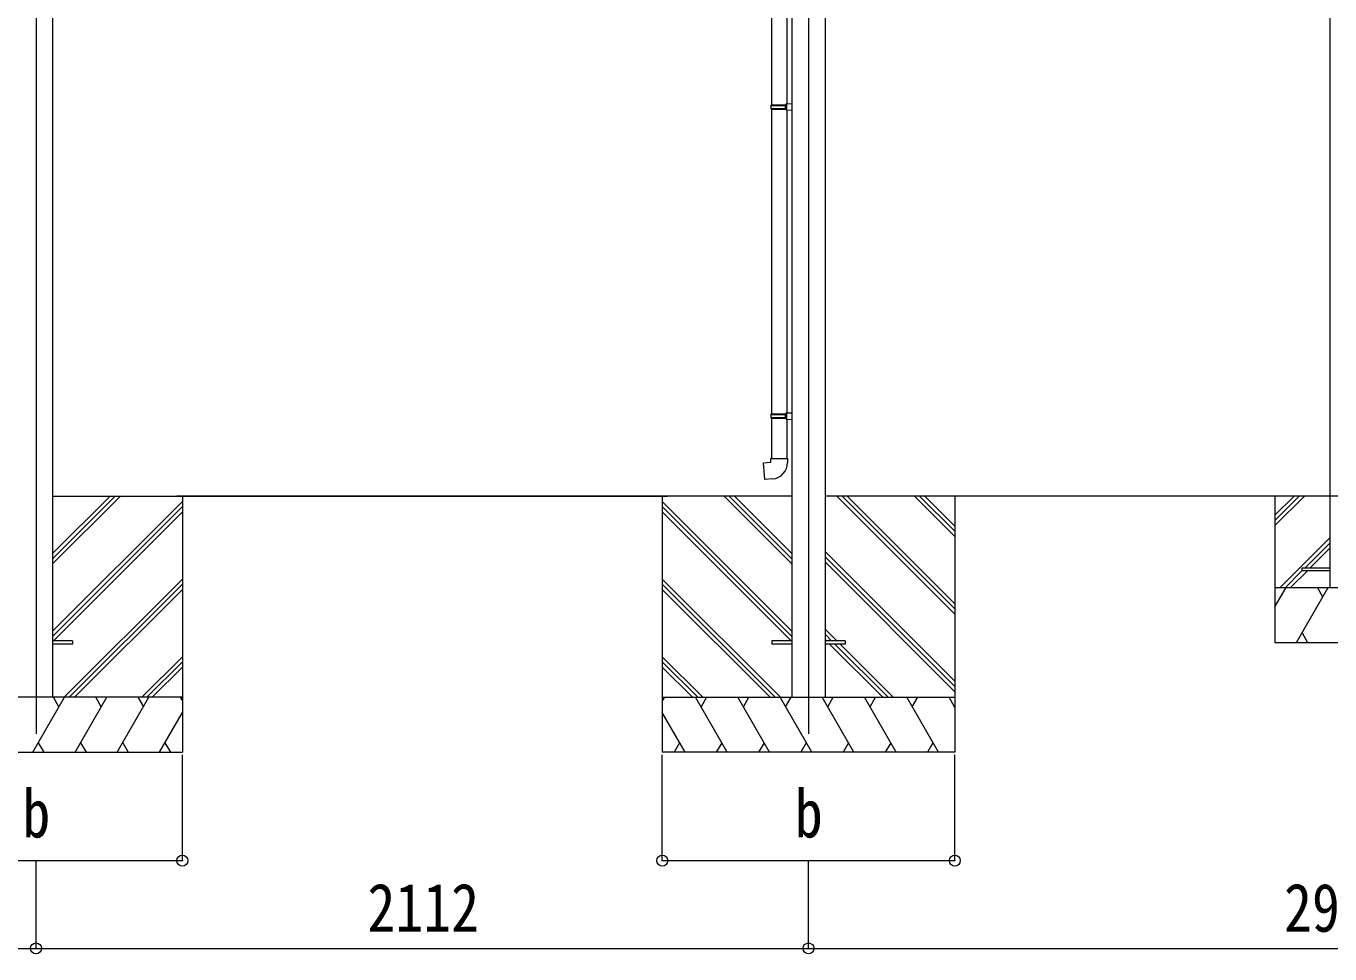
# Model space of a CAD drawing. Units: millimetres at full size, sheet at 1:30. Extents: x -8385 to 8479, y -5853 to 5787.
# Drawn here: x 1415 to 4980, y -1948 to 588 of the extents above; entities that cross this region are included whole.
import ezdxf
from ezdxf.enums import TextEntityAlignment as Align

# ---------------------------------------------------------------- set-up
doc = ezdxf.new("R2010")
doc.units = ezdxf.units.MM
doc.header["$LTSCALE"] = 30
doc.header["$PDMODE"] = 32
doc.header["$PDSIZE"] = 30
for name, color, linetype, lineweight in [('0-0_0', 7, 'Continuous', 9), ('0-1_本体', 4, 'Continuous', 9), ('0-2_部品', 7, 'Continuous', 9), ('0-8_PARTS2', 2, 'Continuous', 9), ('0-A_寸法', 6, 'Continuous', 9), ('1-0_FRAME', 7, 'Continuous', 9), ('1-1_GLASS', 4, 'Continuous', 9), ('1-2_GLASS_SEAL', 7, 'Continuous', 9)]:
    doc.layers.add(name, color=color, linetype=linetype, lineweight=lineweight)
doc.styles.add('ＭＳ ゴシック', font='')
doc.styles.get('ＭＳ ゴシック').set_extended_font_data('MS Gothic')

msp = doc.modelspace()

# ---------------------------------------------------------------- linework, layer by layer
at = {"layer": '0-0_0'}
for p, q in [((1487.4, -882.55), (1673.04, -696.92)), ((1487.4, -868.41), (1658.89, -696.92)), ((1487.4, -854.27), (1644.75, -696.92)), ((1487.4, -696.92), (3169, -696.92)), ((1487.4, -1066.4), (1842.2, -711.6)), ((3509.01, -696.92), (1827.41, -696.92)), ((1842.2, -696.92), (1842.2, -1396.92)), ((3154.21, -696.92), (3154.21, -1396.92)), ((3509.01, -1066.4), (3154.21, -711.6)), ((3509.01, -882.55), (3323.37, -696.92)), ((3509.01, -868.41), (3337.52, -696.92)), ((3509.01, -854.27), (3351.66, -696.92)), ((6409.01, -696.92), (3599.41, -696.92)), ((3954.21, -1019.38), (3631.74, -696.92)), ((3954.21, -1005.24), (3645.88, -696.92)), ((3954.21, -991.1), (3660.03, -696.92)), ((3954.21, -807.25), (3843.87, -696.92)), ((3954.21, -793.11), (3858.02, -696.92)), ((3954.21, -778.97), (3872.16, -696.92)), ((3954.21, -696.92), (3954.21, -1396.92)), ((1487.4, -1080.54), (1842.2, -725.74)), ((1489.67, -1092.42), (1842.2, -739.89)), ((3509.01, -1080.54), (3154.21, -725.74)), ((3506.75, -1092.42), (3154.21, -739.89)), ((3954.21, -1203.23), (3599.41, -848.43)), ((3954.21, -1217.37), (3599.41, -862.57)), ((3954.21, -1231.52), (3599.41, -876.72)), ((1519.01, -1246.92), (1842.2, -923.73)), ((3477.4, -1246.92), (3154.21, -923.73)), ((1533.16, -1246.92), (1842.2, -937.87)), ((1547.3, -1246.92), (1842.2, -952.02)), ((3463.26, -1246.92), (3154.21, -937.87)), ((3449.11, -1246.92), (3154.21, -952.02)), ((3631.26, -1092.42), (3599.41, -1060.56)), ((3617.12, -1092.42), (3599.41, -1074.71)), ((3602.98, -1092.42), (3599.41, -1088.85)), ((3757.48, -1246.92), (3611.98, -1101.42)), ((3771.62, -1246.92), (3626.12, -1101.42)), ((3785.76, -1246.92), (3640.26, -1101.42)), ((1731.15, -1246.92), (1842.2, -1135.86)), ((3265.26, -1246.92), (3154.21, -1135.86)), ((1745.29, -1246.92), (1842.2, -1150.01)), ((1759.43, -1246.92), (1842.2, -1164.15)), ((3251.12, -1246.92), (3154.21, -1150.01)), ((3236.98, -1246.92), (3154.21, -1164.15)), ((1842.2, -1246.92), (1042.2, -1246.92)), ((1433.36, -1396.92), (1519.96, -1246.92)), ((1504.96, -1272.9), (1489.96, -1246.92)), ((1548.83, -1396.92), (1635.43, -1246.92)), ((1620.43, -1272.9), (1605.43, -1246.92)), ((1664.3, -1396.92), (1750.9, -1246.92)), ((1720.9, -1246.92), (1735.9, -1272.9)), ((1836.37, -1246.92), (1842.2, -1257.02)), ((3154.21, -1246.92), (3954.21, -1246.92)), ((3160.04, -1246.92), (3154.21, -1257.02)), ((3332.11, -1396.92), (3245.51, -1246.92)), ((3275.51, -1246.92), (3260.51, -1272.9)), ((3447.58, -1396.92), (3360.98, -1246.92)), ((3375.98, -1272.9), (3390.98, -1246.92)), ((3563.05, -1396.92), (3476.45, -1246.92)), ((3491.45, -1272.9), (3506.45, -1246.92)), ((3678.52, -1396.92), (3591.92, -1246.92)), ((3606.92, -1272.9), (3621.92, -1246.92)), ((3793.99, -1396.92), (3707.39, -1246.92)), ((3722.39, -1272.9), (3737.39, -1246.92)), ((3909.46, -1396.92), (3822.86, -1246.92)), ((3837.86, -1272.9), (3852.86, -1246.92)), ((3954.21, -1274.42), (3938.33, -1246.92)), ((1779.77, -1396.92), (1842.2, -1288.78)), ((3216.64, -1396.92), (3154.21, -1288.78)), ((1448.36, -1370.94), (1463.36, -1396.92)), ((1563.83, -1370.94), (1578.83, -1396.92)), ((1679.3, -1370.94), (1694.3, -1396.92)), ((1794.77, -1370.94), (1809.77, -1396.92)), ((3201.64, -1370.94), (3186.64, -1396.92)), ((3317.11, -1370.94), (3302.11, -1396.92)), ((3432.58, -1370.94), (3417.58, -1396.92)), ((3548.05, -1370.94), (3533.05, -1396.92)), ((3663.52, -1370.94), (3648.52, -1396.92)), ((3778.99, -1370.94), (3763.99, -1396.92)), ((3894.46, -1370.94), (3879.46, -1396.92)), ((1042.2, -1396.92), (1842.2, -1396.92)), ((3954.21, -1396.92), (3154.21, -1396.92))]:
    msp.add_line(p, q, dxfattribs=at)
at = {"layer": '0-1_本体'}
msp.add_line((3599.41, 1629.46), (3599.41, -1246.92), dxfattribs=at)
for points in [[(1469.7, 1629.46), (1487.4, 1629.46), (1487.4, -1246.92)], [(3526.71, 1629.46), (3509.01, 1629.46), (3509.01, -1246.92)]]:
    msp.add_lwpolyline(points, dxfattribs=at)
at = {"layer": '0-2_部品'}
for p, q in [((3453.01, 1317), (3453.01, 372.81)), ((3495.01, 1314.44), (3495.01, 375.37)), ((3451.01, 370.81), (3452.01, 372.81)), ((3451.01, 370.81), (3495.01, 370.81)), ((3451.01, 370.81), (3451.01, 362.81)), ((3451.01, 362.81), (3495.01, 362.81)), ((3451.01, 362.81), (3452.01, 360.81)), ((3452.01, 372.81), (3495.01, 372.81)), ((3452.01, 360.81), (3495.01, 360.81)), ((3453.01, 360.81), (3453.01, -472.35)), ((3490.53, 370.81), (3490.1, 372.81)), ((3493.01, 375.31), (3509.01, 375.78)), ((3493.01, 373.31), (3493.01, 375.31)), ((3493.01, 373.31), (3495.01, 373.31)), ((3493.01, 358.31), (3493.01, 360.31)), ((3493.01, 358.31), (3509.01, 357.84)), ((3495.01, 358.26), (3495.01, -469.79)), ((3509.01, 375.78), (3509.01, 357.84)), ((3451.01, -474.35), (3452.01, -472.35)), ((3451.01, -474.35), (3495.01, -474.35)), ((3451.01, -474.35), (3451.01, -482.35)), ((3451.01, -482.35), (3495.01, -482.35)), ((3451.01, -482.35), (3452.01, -484.35)), ((3452.01, -472.35), (3495.01, -472.35)), ((3452.01, -484.35), (3495.01, -484.35)), ((3453.01, -484.35), (3453.01, -594.35)), ((3490.53, -474.35), (3490.1, -472.35)), ((3493.01, -469.85), (3509.01, -469.38)), ((3493.01, -471.85), (3493.01, -469.85)), ((3493.01, -471.85), (3495.01, -471.85)), ((3493.01, -486.85), (3493.01, -484.85)), ((3493.01, -486.85), (3509.01, -487.32)), ((3495.01, -486.9), (3495.01, -594.35)), ((3509.01, -469.38), (3509.01, -487.32)), ((3451.01, -594.35), (3497.01, -594.35)), ((3451.01, -604.35), (3451.01, -594.35)), ((3497.01, -594.35), (3497.01, -605.26))]:
    msp.add_line(p, q, dxfattribs=at)
at = {"layer": '0-2_部品', "color": 4}
for p, q in [((1542, -1092.42), (1487.2, -1092.42)), ((3454.21, -1092.44), (3454.21, -1101.44)), ((3509.01, -1092.44), (3454.21, -1092.44)), ((3509.01, -1101.44), (3454.21, -1101.44)), ((3654.21, -1092.44), (3599.41, -1092.44)), ((3654.21, -1101.44), (3599.41, -1101.44)), ((3654.21, -1092.44), (3654.21, -1101.44))]:
    msp.add_line(p, q, dxfattribs=at)
at = {"layer": '0-2_部品'}
for points in [[(3490.53, 370.81), (3490.53, 362.81), (3490.1, 360.81)], [(3493.01, 360.31), (3495.01, 360.31), (3495.01, 373.31)], [(3490.53, -474.35), (3490.53, -482.35), (3490.1, -484.35)], [(3493.01, -484.85), (3495.01, -484.85), (3495.01, -471.85)], [(3455.93, -650.09), (3435.09, -651.91), (3431.08, -606.09), (3451.01, -604.35)]]:
    msp.add_lwpolyline(points, dxfattribs=at)
at = {"layer": '0-2_部品', "color": 4}
msp.add_lwpolyline([(1542, -1092.42), (1542, -1101.42), (1487.2, -1101.42)], dxfattribs=at)
at = {"layer": '0-2_部品'}
msp.add_arc((3452.01, -605.26), 45, 275, 0, dxfattribs=at)
at = {"layer": '0-8_PARTS2'}
for p, q in [((1442.2, 1603.08), (1442.2, -1346.92)), ((3554.21, 1603.08), (3554.21, -1346.92))]:
    msp.add_line(p, q, dxfattribs=at)
at = {"layer": '0-A_寸法'}
for p, q in [((1842.2, -1693.31), (1842.2, -1404.34)), ((3154.21, -1693.31), (3154.21, -1404.34)), ((3954.21, -1693.31), (3954.21, -1404.34)), ((1042.2, -1693.31), (1842.2, -1693.31)), ((1442.2, -1933.29), (1442.2, -1693.31)), ((3154.21, -1693.31), (3954.21, -1693.31)), ((3554.21, -1933.29), (3554.21, -1693.31)), ((3554.21, -1933.29), (3554.21, -1693.31)), ((-1457.8, -1933.29), (1442.2, -1933.29)), ((1442.2, -1933.29), (3554.21, -1933.29)), ((3554.21, -1933.29), (6454.21, -1933.29))]:
    msp.add_line(p, q, dxfattribs=at)
for p in [(1842.2, -1693.31), (3154.21, -1693.31), (3954.21, -1693.31), (1442.2, -1933.29), (3554.21, -1933.29)]:
    msp.add_point(p, dxfattribs=at)
at = {"layer": '1-0_FRAME'}
for p, q in [((4829.21, -696.92), (4829.21, -1096.92)), ((4829.21, -749.27), (4881.55, -696.92)), ((4829.21, -763.41), (4895.7, -696.92)), ((4829.21, -777.55), (4909.84, -696.92)), ((4843.68, -946.92), (4979.21, -811.4)), ((4911.83, -892.92), (4979.21, -825.54)), ((4925.97, -892.92), (4979.21, -839.69)), ((4857.83, -946.92), (4904.21, -900.54)), ((4871.97, -946.92), (4917.97, -900.92)), ((4829.21, -1000.04), (4859.87, -946.92)), ((4829.21, -946.92), (5179.21, -946.92)), ((4888.74, -1096.92), (4975.34, -946.92)), ((4960.34, -972.91), (4945.34, -946.92)), ((4829.21, -1096.92), (5179.21, -1096.92)), ((4903.74, -1070.94), (4918.74, -1096.92))]:
    msp.add_line(p, q, dxfattribs=at)
at = {"layer": '1-1_GLASS'}
msp.add_line((4979.21, 1606.43), (4979.21, -946.92), dxfattribs=at)
at = {"layer": '1-2_GLASS_SEAL', "color": 4}
msp.add_line((4979.21, -900.92), (4904.21, -900.92), dxfattribs=at)
msp.add_lwpolyline([(4904.21, -900.92), (4904.21, -892.92), (4979.21, -892.92)], dxfattribs=at)

# ---------------------------------------------------------------- texts
at = {"layer": '0-A_寸法', "color": 7, "style": 'ＭＳ ゴシック', "width": 0.85}
for s, p in [('b', (1404.7, -1669.31)), ('b', (3516.71, -1669.31)), ('2112', (2348.21, -1927.29)), ('2900', (4854.21, -1927.29))]:
    msp.add_text(s, height=132, dxfattribs=at).set_placement(p, align=Align.BOTTOM_LEFT)

doc.saveas('drawing.dxf')
